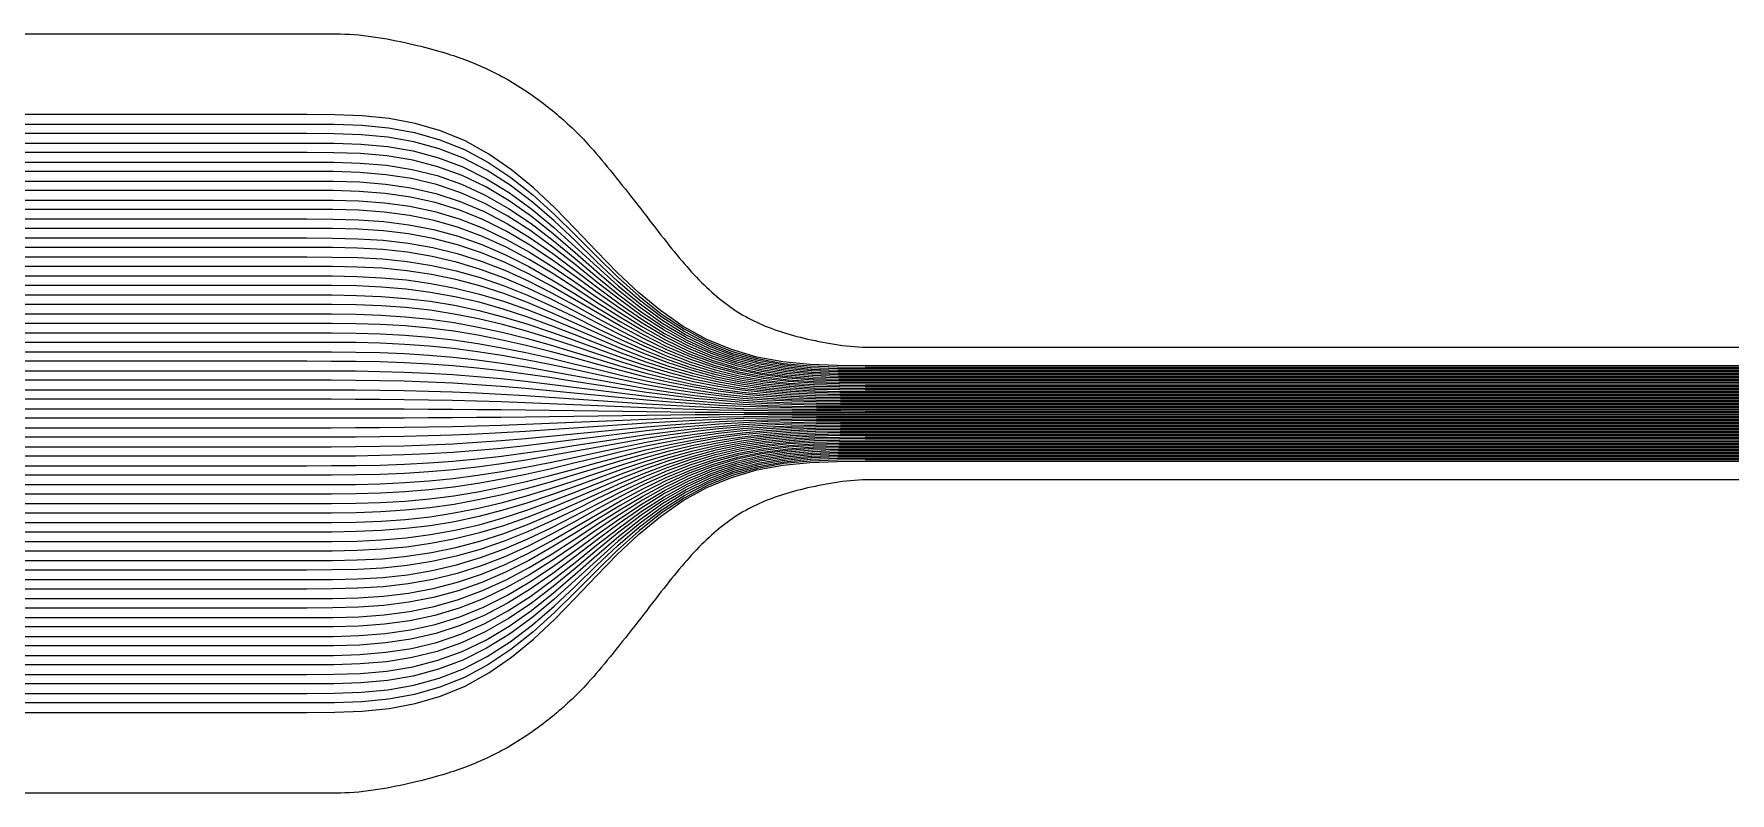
# Model space of a CAD drawing. Header units: millimetres. Extents: x 0 to 17.9, y 0 to 7.6.
# Drawn here: x 8.945 to 13.418, y 2.825 to 4.825 of the extents above; entities that cross this region are included whole.
import ezdxf

# ---------------------------------------------------------------- set-up
doc = ezdxf.new("R2010")
doc.units = ezdxf.units.MM
doc.header["$MEASUREMENT"] = 0
doc.layers.add('Insulation', color=112, linetype='Continuous')
doc.layers.add('Metal', color=52, linetype='Continuous')

msp = doc.modelspace()

# ---------------------------------------------------------------- linework, layer by layer
at = {"layer": 'Insulation'}
for points in [[(8.798, 4.825), (9.7534, 4.825), (9.7652, 4.8248), (9.7772, 4.8243), (9.7895, 4.8235), (9.8019, 4.8224), (9.8143, 4.8211), (9.8268, 4.8195), (9.8393, 4.8178), (9.8517, 4.8159), (9.864, 4.8138), (9.8762, 4.8117), (9.8882, 4.8095), (9.9, 4.8071), (9.9116, 4.8048), (9.9229, 4.8023), (9.9339, 4.7999), (9.9447, 4.7974), (9.9552, 4.7949), (9.9654, 4.7924), (9.9752, 4.7899), (9.9848, 4.7874), (9.994, 4.7849), (10.003, 4.7825), (10.0117, 4.78), (10.02, 4.7776), (10.0282, 4.7752), (10.0361, 4.7727), (10.0438, 4.7703), (10.0513, 4.7679), (10.0586, 4.7654), (10.0658, 4.7629), (10.073, 4.7604), (10.08, 4.7578), (10.087, 4.7551), (10.094, 4.7524), (10.1009, 4.7496), (10.1079, 4.7468), (10.1148, 4.7438), (10.1218, 4.7408), (10.1288, 4.7377), (10.1358, 4.7345), (10.1429, 4.7312), (10.15, 4.7278), (10.1571, 4.7244), (10.1642, 4.7208), (10.1714, 4.7171), (10.1785, 4.7133), (10.1857, 4.7094), (10.1928, 4.7055), (10.1999, 4.7014), (10.207, 4.6973), (10.214, 4.693), (10.221, 4.6887), (10.228, 4.6843), (10.2349, 4.6799), (10.2417, 4.6753), (10.2485, 4.6708), (10.2552, 4.6661), (10.2619, 4.6614), (10.2684, 4.6567), (10.2749, 4.652), (10.2813, 4.6472), (10.2876, 4.6425), (10.2938, 4.6377), (10.3, 4.6329), (10.306, 4.6281), (10.312, 4.6233), (10.3179, 4.6185), (10.3237, 4.6136), (10.3295, 4.6088), (10.3353, 4.6038), (10.341, 4.5988), (10.3467, 4.5937), (10.3524, 4.5886), (10.3581, 4.5833), (10.3639, 4.5778), (10.3697, 4.5722), (10.3756, 4.5664), (10.3816, 4.5604), (10.3877, 4.5541), (10.3939, 4.5475), (10.4002, 4.5407), (10.4067, 4.5336), (10.4134, 4.5262), (10.4202, 4.5184), (10.4272, 4.5104), (10.4344, 4.5021), (10.4417, 4.4934), (10.4492, 4.4845), (10.4568, 4.4753), (10.4645, 4.4659), (10.4724, 4.4562), (10.4803, 4.4463), (10.4884, 4.4363), (10.4965, 4.4261), (10.5046, 4.4158), (10.5128, 4.4054), (10.5209, 4.395), (10.5291, 4.3846), (10.5371, 4.3742), (10.5451, 4.3639), (10.5531, 4.3537), (10.5609, 4.3436), (10.5686, 4.3336), (10.5763, 4.3238), (10.5838, 4.3141), (10.5912, 4.3046), (10.5985, 4.2952), (10.6056, 4.2861), (10.6127, 4.2771), (10.6196, 4.2684), (10.6265, 4.2598), (10.6333, 4.2514), (10.64, 4.2432), (10.6466, 4.2352), (10.6532, 4.2274), (10.6597, 4.2198), (10.6662, 4.2123), (10.6727, 4.2049), (10.6792, 4.1978), (10.6857, 4.1907), (10.6922, 4.1838), (10.6987, 4.1771), (10.7053, 4.1705), (10.7119, 4.164), (10.7185, 4.1577), (10.7251, 4.1515), (10.7318, 4.1455), (10.7385, 4.1396), (10.7452, 4.1338), (10.752, 4.1282), (10.7589, 4.1227), (10.7657, 4.1174), (10.7726, 4.1122), (10.7796, 4.1072), (10.7865, 4.1023), (10.7935, 4.0976), (10.8006, 4.093), (10.8076, 4.0886), (10.8147, 4.0844), (10.8219, 4.0803), (10.8291, 4.0763), (10.8363, 4.0725), (10.8436, 4.0689), (10.851, 4.0653), (10.8584, 4.0619), (10.8659, 4.0587), (10.8735, 4.0555), (10.8813, 4.0524), (10.8891, 4.0495), (10.8971, 4.0466), (10.9051, 4.0438), (10.9134, 4.0411), (10.9218, 4.0384), (10.9303, 4.0358), (10.9391, 4.0332), (10.948, 4.0307), (10.957, 4.0283), (10.9662, 4.0259), (10.9756, 4.0235), (10.9852, 4.0212), (10.9949, 4.019), (11.0047, 4.0169), (11.0147, 4.0148), (11.0249, 4.0128), (11.0351, 4.0109), (11.0455, 4.009), (11.0559, 4.0074), (11.0664, 4.0058), (11.0769, 4.0044), (11.0875, 4.0031), (11.0981, 4.0021), (11.1087, 4.0012), (11.1192, 4.0005), (11.1296, 4.0001), (11.14, 4), (16.6523, 4)], [(16.6523, 3.65), (11.14, 3.65), (11.1296, 3.6499), (11.1192, 3.6495), (11.1087, 3.6488), (11.0981, 3.6479), (11.0875, 3.6469), (11.0769, 3.6456), (11.0664, 3.6442), (11.0559, 3.6426), (11.0455, 3.641), (11.0351, 3.6391), (11.0249, 3.6372), (11.0147, 3.6352), (11.0047, 3.6331), (10.9949, 3.631), (10.9852, 3.6288), (10.9756, 3.6265), (10.9662, 3.6241), (10.957, 3.6217), (10.948, 3.6193), (10.9391, 3.6168), (10.9303, 3.6142), (10.9218, 3.6116), (10.9134, 3.6089), (10.9051, 3.6062), (10.8971, 3.6034), (10.8891, 3.6005), (10.8813, 3.5976), (10.8735, 3.5945), (10.8659, 3.5913), (10.8584, 3.5881), (10.851, 3.5847), (10.8436, 3.5811), (10.8363, 3.5775), (10.8291, 3.5737), (10.8219, 3.5697), (10.8147, 3.5656), (10.8076, 3.5614), (10.8006, 3.557), (10.7935, 3.5524), (10.7865, 3.5477), (10.7796, 3.5428), (10.7726, 3.5378), (10.7657, 3.5326), (10.7589, 3.5273), (10.752, 3.5218), (10.7452, 3.5162), (10.7385, 3.5104), (10.7318, 3.5045), (10.7251, 3.4985), (10.7185, 3.4923), (10.7119, 3.486), (10.7053, 3.4795), (10.6987, 3.4729), (10.6922, 3.4662), (10.6857, 3.4593), (10.6792, 3.4522), (10.6727, 3.4451), (10.6662, 3.4377), (10.6597, 3.4302), (10.6532, 3.4226), (10.6466, 3.4148), (10.64, 3.4068), (10.6333, 3.3986), (10.6265, 3.3902), (10.6196, 3.3816), (10.6127, 3.3729), (10.6056, 3.3639), (10.5985, 3.3548), (10.5912, 3.3454), (10.5838, 3.3359), (10.5763, 3.3262), (10.5686, 3.3164), (10.5609, 3.3064), (10.5531, 3.2963), (10.5451, 3.2861), (10.5371, 3.2758), (10.5291, 3.2654), (10.5209, 3.255), (10.5128, 3.2446), (10.5046, 3.2342), (10.4965, 3.2239), (10.4884, 3.2137), (10.4803, 3.2037), (10.4724, 3.1938), (10.4645, 3.1841), (10.4568, 3.1747), (10.4492, 3.1655), (10.4417, 3.1566), (10.4344, 3.1479), (10.4272, 3.1396), (10.4202, 3.1316), (10.4134, 3.1238), (10.4067, 3.1164), (10.4002, 3.1093), (10.3939, 3.1025), (10.3877, 3.0959), (10.3816, 3.0896), (10.3756, 3.0836), (10.3697, 3.0778), (10.3639, 3.0722), (10.3581, 3.0667), (10.3524, 3.0614), (10.3467, 3.0563), (10.341, 3.0512), (10.3353, 3.0462), (10.3295, 3.0412), (10.3237, 3.0364), (10.3179, 3.0315), (10.312, 3.0267), (10.306, 3.0219), (10.3, 3.0171), (10.2938, 3.0123), (10.2876, 3.0075), (10.2813, 3.0028), (10.2749, 2.998), (10.2684, 2.9933), (10.2619, 2.9886), (10.2552, 2.9839), (10.2485, 2.9792), (10.2417, 2.9747), (10.2349, 2.9701), (10.228, 2.9657), (10.221, 2.9613), (10.214, 2.957), (10.207, 2.9527), (10.1999, 2.9486), (10.1928, 2.9445), (10.1857, 2.9406), (10.1785, 2.9367), (10.1714, 2.9329), (10.1642, 2.9292), (10.1571, 2.9256), (10.15, 2.9222), (10.1429, 2.9188), (10.1358, 2.9155), (10.1288, 2.9123), (10.1218, 2.9092), (10.1148, 2.9062), (10.1079, 2.9032), (10.1009, 2.9004), (10.094, 2.8976), (10.087, 2.8949), (10.08, 2.8922), (10.073, 2.8896), (10.0658, 2.8871), (10.0586, 2.8846), (10.0513, 2.8821), (10.0438, 2.8797), (10.0361, 2.8773), (10.0282, 2.8748), (10.02, 2.8724), (10.0117, 2.87), (10.003, 2.8675), (9.994, 2.8651), (9.9848, 2.8626), (9.9752, 2.8601), (9.9654, 2.8576), (9.9552, 2.8551), (9.9447, 2.8526), (9.9339, 2.8501), (9.9229, 2.8477), (9.9116, 2.8452), (9.9, 2.8429), (9.8882, 2.8405), (9.8762, 2.8383), (9.864, 2.8362), (9.8517, 2.8341), (9.8393, 2.8322), (9.8268, 2.8305), (9.8143, 2.8289), (9.8019, 2.8276), (9.7895, 2.8265), (9.7772, 2.8257), (9.7652, 2.8252), (9.7534, 2.825), (8.798, 2.825)]]:
    msp.add_lwpolyline(points, dxfattribs=at)
at = {"layer": 'Metal'}
for points in [[(16.5178, 3.9507), (11.1365, 3.9507), (11.0634, 3.9512), (10.9911, 3.9539), (10.9201, 3.961), (10.851, 3.9738), (10.784, 3.9933), (10.7194, 4.0202), (10.6573, 4.0546), (10.5974, 4.096), (10.5395, 4.1438), (10.4833, 4.1967), (10.4281, 4.2529), (10.3734, 4.3103), (10.3182, 4.3666), (10.262, 4.4194), (10.2041, 4.4672), (10.1442, 4.5087), (10.0821, 4.543), (10.0175, 4.5699), (9.9505, 4.5895), (9.8814, 4.6023), (9.8104, 4.6093), (9.7381, 4.6121), (9.665, 4.6125), (8.14, 4.6125)], [(8.14, 4.5875), (9.665, 4.5875), (9.7375, 4.5871), (9.8094, 4.5844), (9.8799, 4.5776), (9.9487, 4.5652), (10.0155, 4.5463), (10.08, 4.5203), (10.1423, 4.4871), (10.2025, 4.4469), (10.2607, 4.4007), (10.3174, 4.3496), (10.3731, 4.2952), (10.4284, 4.2396), (10.4841, 4.1852), (10.5408, 4.1341), (10.599, 4.0878), (10.6592, 4.0477), (10.7215, 4.0145), (10.786, 3.9884), (10.8528, 3.9695), (10.9216, 3.9571), (10.9921, 3.9503), (11.064, 3.9477), (11.1365, 3.9472), (16.5178, 3.9472)], [(16.5178, 3.9427), (11.1365, 3.9427), (11.0645, 3.9431), (10.9931, 3.9457), (10.923, 3.9523), (10.8545, 3.9643), (10.7879, 3.9826), (10.7234, 4.0078), (10.661, 4.04), (10.6006, 4.0788), (10.542, 4.1236), (10.4849, 4.1731), (10.4287, 4.2257), (10.3728, 4.2795), (10.3166, 4.3322), (10.2595, 4.3817), (10.2009, 4.4264), (10.1405, 4.4653), (10.0781, 4.4974), (10.0136, 4.5226), (9.947, 4.541), (9.8785, 4.5529), (9.8084, 4.5595), (9.737, 4.5621), (9.665, 4.5625), (8.14, 4.5625)], [(8.14, 4.5375), (9.665, 4.5375), (9.7365, 4.5371), (9.8074, 4.5346), (9.8771, 4.5283), (9.9453, 4.5167), (10.0117, 4.499), (10.0762, 4.4747), (10.1387, 4.4436), (10.1993, 4.4062), (10.2583, 4.363), (10.3159, 4.3152), (10.3726, 4.2643), (10.4289, 4.2124), (10.4856, 4.1616), (10.5432, 4.1138), (10.6022, 4.0706), (10.6628, 4.0331), (10.7253, 4.0021), (10.7898, 3.9777), (10.8562, 3.96), (10.9244, 3.9485), (10.9941, 3.9421), (11.065, 3.9396), (11.1365, 3.9392), (16.5178, 3.9392)], [(16.5178, 3.9347), (11.1365, 3.9347), (11.0655, 3.9351), (10.9951, 3.9375), (10.9257, 3.9437), (10.8578, 3.9548), (10.7915, 3.9719), (10.7271, 3.9954), (10.6645, 4.0254), (10.6036, 4.0616), (10.5444, 4.1033), (10.4864, 4.1495), (10.4292, 4.1986), (10.3723, 4.2487), (10.3151, 4.2978), (10.2571, 4.3439), (10.1979, 4.3857), (10.137, 4.4219), (10.0744, 4.4519), (10.01, 4.4753), (9.9437, 4.4924), (9.8758, 4.5036), (9.8064, 4.5097), (9.736, 4.5121), (9.665, 4.5125), (8.14, 4.5125)], [(8.14, 4.4875), (9.665, 4.4875), (9.7355, 4.4872), (9.8055, 4.4848), (9.8745, 4.4789), (9.9421, 4.4682), (10.0082, 4.4517), (10.0726, 4.4291), (10.1353, 4.4002), (10.1964, 4.3654), (10.256, 4.3252), (10.3144, 4.2808), (10.3721, 4.2335), (10.4294, 4.1852), (10.4871, 4.138), (10.5455, 4.0935), (10.6051, 4.0534), (10.6662, 4.0185), (10.7289, 3.9896), (10.7933, 3.967), (10.8594, 3.9506), (10.927, 3.9398), (10.996, 3.9339), (11.066, 3.9316), (11.1365, 3.9312), (16.5178, 3.9312)], [(16.5178, 3.9267), (11.1365, 3.9267), (11.0664, 3.9271), (10.9969, 3.9293), (10.9283, 3.935), (10.8609, 3.9454), (10.7949, 3.9612), (10.7305, 3.983), (10.6678, 4.0108), (10.6065, 4.0444), (10.5466, 4.0831), (10.4878, 4.1259), (10.4297, 4.1714), (10.3718, 4.2179), (10.3137, 4.2634), (10.2549, 4.3062), (10.195, 4.3449), (10.1337, 4.3784), (10.071, 4.4063), (10.0066, 4.428), (9.9406, 4.4439), (9.8732, 4.4542), (9.8046, 4.4599), (9.7351, 4.4622), (9.665, 4.4625), (8.14, 4.4625)], [(8.14, 4.4375), (9.665, 4.4375), (9.7346, 4.4372), (9.8037, 4.435), (9.872, 4.4296), (9.9391, 4.4196), (10.0049, 4.4044), (10.0693, 4.3835), (10.1322, 4.3568), (10.1936, 4.3246), (10.2538, 4.2875), (10.313, 4.2464), (10.3716, 4.2027), (10.4299, 4.1581), (10.4885, 4.1144), (10.5477, 4.0733), (10.6079, 4.0362), (10.6693, 4.0039), (10.7322, 3.9772), (10.7966, 3.9563), (10.8624, 3.9411), (10.9295, 3.9312), (10.9978, 3.9257), (11.0669, 3.9236), (11.1365, 3.9232), (16.5178, 3.9232)], [(16.5178, 3.9187), (11.1365, 3.9187), (11.0673, 3.9191), (10.9986, 3.9211), (10.9307, 3.9264), (10.8638, 3.9359), (10.7981, 3.9505), (10.7338, 3.9706), (10.6708, 3.9962), (10.6092, 4.0272), (10.5487, 4.0628), (10.4891, 4.1022), (10.4301, 4.1442), (10.3714, 4.1871), (10.3124, 4.229), (10.2528, 4.2684), (10.1923, 4.3041), (10.1307, 4.335), (10.0677, 4.3607), (10.0034, 4.3807), (9.9377, 4.3953), (9.8708, 4.4049), (9.8029, 4.4101), (9.7342, 4.4122), (9.665, 4.4125), (8.14, 4.4125)], [(8.14, 4.3875), (9.665, 4.3875), (9.7337, 4.3872), (9.8021, 4.3852), (9.8697, 4.3802), (9.9363, 4.3711), (10.0019, 4.3571), (10.0662, 4.3379), (10.1292, 4.3134), (10.191, 4.2838), (10.2518, 4.2497), (10.3118, 4.212), (10.3712, 4.1719), (10.4303, 4.1309), (10.4897, 4.0908), (10.5497, 4.053), (10.6105, 4.0189), (10.6723, 3.9893), (10.7353, 3.9648), (10.7996, 3.9456), (10.8652, 3.9317), (10.9318, 3.9225), (10.9994, 3.9175), (11.0678, 3.9155), (11.1365, 3.9152), (16.5178, 3.9152)], [(16.5178, 3.9107), (11.1365, 3.9107), (11.0682, 3.911), (11.0002, 3.9129), (10.9329, 3.9177), (10.8664, 3.9265), (10.801, 3.9398), (10.7368, 3.9582), (10.6737, 3.9816), (10.6116, 4.0099), (10.5506, 4.0426), (10.4903, 4.0786), (10.4305, 4.117), (10.371, 4.1562), (10.3112, 4.1946), (10.2509, 4.2307), (10.1899, 4.2633), (10.1278, 4.2916), (10.0647, 4.3151), (10.0005, 4.3334), (9.9351, 4.3468), (9.8686, 4.3555), (9.8013, 4.3603), (9.7333, 4.3622), (9.665, 4.3625), (8.14, 4.3625)], [(8.14, 4.3375), (9.665, 4.3375), (9.7329, 4.3372), (9.8005, 4.3354), (9.8676, 4.3309), (9.9338, 4.3225), (9.999, 4.3098), (10.0633, 4.2923), (10.1265, 4.27), (10.1887, 4.243), (10.25, 4.212), (10.3106, 4.1776), (10.3708, 4.141), (10.4307, 4.1037), (10.4909, 4.0671), (10.5515, 4.0328), (10.6128, 4.0017), (10.675, 3.9748), (10.7382, 3.9524), (10.8025, 3.9349), (10.8677, 3.9222), (10.9339, 3.9139), (11.001, 3.9093), (11.0686, 3.9075), (11.1365, 3.9072), (16.5178, 3.9072)], [(16.5178, 3.9027), (11.1365, 3.9027), (11.0689, 3.903), (11.0016, 3.9047), (10.9349, 3.9091), (10.8689, 3.917), (10.8038, 3.9291), (10.7395, 3.9458), (10.6763, 3.967), (10.6139, 3.9927), (10.5523, 4.0223), (10.4914, 4.055), (10.4309, 4.0898), (10.3706, 4.1254), (10.3101, 4.1602), (10.2492, 4.1929), (10.1876, 4.2225), (10.1252, 4.2482), (10.062, 4.2695), (9.9977, 4.2861), (9.9326, 4.2983), (9.8666, 4.3062), (9.7999, 4.3105), (9.7326, 4.3122), (9.665, 4.3125), (8.14, 4.3125)], [(8.14, 4.2875), (9.665, 4.2875), (9.7322, 4.2873), (9.7992, 4.2856), (9.8656, 4.2815), (9.9314, 4.274), (9.9965, 4.2625), (10.0606, 4.2467), (10.124, 4.2266), (10.1865, 4.2023), (10.2483, 4.1742), (10.3096, 4.1432), (10.3704, 4.1102), (10.4311, 4.0765), (10.4919, 4.0435), (10.5532, 4.0125), (10.615, 3.9845), (10.6775, 3.9602), (10.7409, 3.94), (10.805, 3.9242), (10.8701, 3.9127), (10.9359, 3.9052), (11.0023, 3.9011), (11.0693, 3.8995), (11.1365, 3.8992), (16.5178, 3.8992)], [(16.5178, 3.8947), (11.1365, 3.8947), (11.0696, 3.895), (11.003, 3.8965), (10.9368, 3.9004), (10.8711, 3.9075), (10.8062, 3.9184), (10.742, 3.9334), (10.6786, 3.9524), (10.616, 3.9755), (10.5539, 4.002), (10.4924, 4.0314), (10.4313, 4.0627), (10.3702, 4.0946), (10.3091, 4.1258), (10.2476, 4.1552), (10.1855, 4.1818), (10.1229, 4.2048), (10.0595, 4.2239), (9.9953, 4.2388), (9.9304, 4.2497), (9.8647, 4.2568), (9.7985, 4.2607), (9.7319, 4.2623), (9.665, 4.2625), (8.14, 4.2625)], [(8.14, 4.2375), (9.665, 4.2375), (9.7316, 4.2373), (9.7979, 4.2358), (9.8639, 4.2322), (9.9293, 4.2255), (9.9941, 4.2152), (10.0583, 4.2012), (10.1217, 4.1832), (10.1846, 4.1615), (10.2468, 4.1365), (10.3086, 4.1088), (10.3701, 4.0794), (10.4314, 4.0493), (10.4929, 4.0199), (10.5547, 3.9923), (10.6169, 3.9673), (10.6798, 3.9456), (10.7432, 3.9276), (10.8074, 3.9135), (10.8722, 3.9033), (10.9376, 3.8966), (11.0036, 3.8929), (11.0699, 3.8915), (11.1365, 3.8912), (16.5178, 3.8912)], [(16.5178, 3.8867), (11.1365, 3.8867), (11.0702, 3.887), (11.0042, 3.8883), (10.9384, 3.8918), (10.8732, 3.8981), (10.8084, 3.9077), (10.7443, 3.9209), (10.6808, 3.9379), (10.6178, 3.9583), (10.5554, 3.9818), (10.4933, 4.0078), (10.4316, 4.0355), (10.3699, 4.0638), (10.3082, 4.0914), (10.2461, 4.1175), (10.1837, 4.141), (10.1207, 4.1614), (10.0572, 4.1783), (9.9931, 4.1915), (9.9283, 4.2012), (9.8631, 4.2075), (9.7973, 4.2109), (9.7313, 4.2123), (9.665, 4.2125), (8.14, 4.2125)], [(8.14, 4.1875), (9.665, 4.1875), (9.731, 4.1873), (9.7968, 4.186), (9.8623, 4.1828), (9.9274, 4.1769), (9.992, 4.1679), (10.0561, 4.1556), (10.1197, 4.1398), (10.1828, 4.1207), (10.2455, 4.0987), (10.3077, 4.0744), (10.3698, 4.0486), (10.4317, 4.0222), (10.4938, 3.9963), (10.556, 3.972), (10.6187, 3.95), (10.6818, 3.931), (10.7454, 3.9152), (10.8095, 3.9028), (10.8741, 3.8938), (10.9392, 3.8879), (11.0047, 3.8847), (11.0705, 3.8834), (11.1365, 3.8832), (16.5178, 3.8832)], [(16.5178, 3.8787), (11.1365, 3.8787), (11.0708, 3.8789), (11.0052, 3.8801), (10.9399, 3.8831), (10.8749, 3.8886), (10.8104, 3.897), (10.7463, 3.9085), (10.6827, 3.9233), (10.6195, 3.941), (10.5566, 3.9615), (10.4941, 3.9842), (10.4319, 4.0083), (10.3696, 4.0329), (10.3074, 4.057), (10.2449, 4.0797), (10.182, 4.1002), (10.1188, 4.118), (10.0552, 4.1327), (9.9911, 4.1442), (9.9266, 4.1526), (9.8616, 4.1581), (9.7963, 4.1611), (9.7307, 4.1623), (9.665, 4.1625), (8.14, 4.1625)], [(8.14, 4.1375), (9.665, 4.1375), (9.7305, 4.1373), (9.7958, 4.1362), (9.8609, 4.1335), (9.9258, 4.1284), (9.9902, 4.1206), (10.0543, 4.11), (10.118, 4.0964), (10.1813, 4.0799), (10.2443, 4.061), (10.307, 4.04), (10.3695, 4.0178), (10.432, 3.995), (10.4945, 3.9727), (10.5572, 3.9518), (10.6202, 3.9328), (10.6835, 3.9164), (10.7472, 3.9028), (10.8113, 3.8921), (10.8757, 3.8844), (10.9406, 3.8793), (11.0057, 3.8765), (11.071, 3.8754), (11.1365, 3.8752), (16.5178, 3.8752)], [(16.5178, 3.8707), (11.1365, 3.8707), (11.0713, 3.8709), (11.0061, 3.8719), (10.9412, 3.8745), (10.8765, 3.8792), (10.8121, 3.8863), (10.748, 3.8961), (10.6843, 3.9087), (10.6209, 3.9238), (10.5578, 3.9413), (10.4948, 3.9606), (10.4321, 3.9811), (10.3694, 4.0021), (10.3067, 4.0227), (10.2437, 4.042), (10.1806, 4.0594), (10.1172, 4.0746), (10.0535, 4.0871), (9.9894, 4.097), (9.925, 4.1041), (9.8603, 4.1088), (9.7954, 4.1113), (9.7302, 4.1123), (9.665, 4.1125), (8.14, 4.1125)], [(8.14, 4.0875), (9.665, 4.0875), (9.73, 4.0874), (9.795, 4.0864), (9.8598, 4.0841), (9.9243, 4.0798), (9.9887, 4.0733), (10.0527, 4.0644), (10.1165, 4.0529), (10.18, 4.0391), (10.2433, 4.0232), (10.3063, 4.0056), (10.3693, 3.9869), (10.4322, 3.9678), (10.4952, 3.9491), (10.5582, 3.9315), (10.6215, 3.9156), (10.685, 3.9018), (10.7488, 3.8904), (10.8128, 3.8814), (10.8772, 3.8749), (10.9417, 3.8707), (11.0065, 3.8683), (11.0715, 3.8674), (11.1365, 3.8672), (16.5178, 3.8672)], [(16.5178, 3.8627), (11.1365, 3.8627), (11.0717, 3.8629), (11.0069, 3.8637), (10.9422, 3.8658), (10.8778, 3.8697), (10.8135, 3.8756), (10.7495, 3.8837), (10.6857, 3.8941), (10.6221, 3.9066), (10.5587, 3.921), (10.4954, 3.937), (10.4323, 3.954), (10.3692, 3.9713), (10.3061, 3.9883), (10.2428, 4.0042), (10.1794, 4.0186), (10.1158, 4.0312), (10.052, 4.0415), (9.988, 4.0497), (9.9237, 4.0556), (9.8593, 4.0594), (9.7946, 4.0615), (9.7298, 4.0624), (9.665, 4.0625), (8.14, 4.0625)], [(8.14, 4.0375), (9.665, 4.0375), (9.7297, 4.0374), (9.7943, 4.0366), (9.8588, 4.0347), (9.9232, 4.0313), (9.9874, 4.026), (10.0514, 4.0188), (10.1152, 4.0095), (10.1789, 3.9984), (10.2424, 3.9855), (10.3058, 3.9713), (10.3691, 3.9561), (10.4324, 3.9406), (10.4957, 3.9255), (10.5591, 3.9113), (10.6226, 3.8984), (10.6863, 3.8872), (10.7501, 3.878), (10.8141, 3.8707), (10.8783, 3.8654), (10.9427, 3.862), (11.0072, 3.8601), (11.0718, 3.8594), (11.1365, 3.8592), (16.5178, 3.8592)], [(16.5178, 3.8547), (11.1365, 3.8547), (11.072, 3.8548), (11.0075, 3.8555), (10.9431, 3.8572), (10.8788, 3.8602), (10.8147, 3.8649), (10.7507, 3.8713), (10.6868, 3.8795), (10.6231, 3.8894), (10.5594, 3.9008), (10.4959, 3.9134), (10.4325, 3.9268), (10.369, 3.9405), (10.3056, 3.9539), (10.2421, 3.9665), (10.1784, 3.9779), (10.1147, 3.9878), (10.0508, 3.9959), (9.9868, 4.0024), (9.9227, 4.007), (9.8584, 4.0101), (9.794, 4.0117), (9.7295, 4.0124), (9.665, 4.0125), (8.14, 4.0125)], [(8.14, 3.9875), (9.665, 3.9875), (9.7294, 3.9874), (9.7937, 3.9868), (9.858, 3.9854), (9.9222, 3.9828), (9.9863, 3.9787), (10.0503, 3.9732), (10.1142, 3.9661), (10.178, 3.9576), (10.2417, 3.9477), (10.3054, 3.9369), (10.369, 3.9253), (10.4325, 3.9135), (10.4961, 3.9019), (10.5598, 3.891), (10.6235, 3.8812), (10.6873, 3.8726), (10.7512, 3.8656), (10.8152, 3.86), (10.8793, 3.856), (10.9435, 3.8534), (11.0078, 3.8519), (11.0721, 3.8513), (11.1365, 3.8512), (16.5178, 3.8512)], [(16.5178, 3.8467), (11.1365, 3.8467), (11.0722, 3.8468), (11.008, 3.8473), (10.9438, 3.8485), (10.8796, 3.8508), (10.8156, 3.8542), (10.7516, 3.8589), (10.6876, 3.8649), (10.6238, 3.8722), (10.56, 3.8805), (10.4963, 3.8898), (10.4326, 3.8996), (10.3689, 3.9096), (10.3052, 3.9195), (10.2415, 3.9287), (10.1777, 3.9371), (10.1139, 3.9443), (10.0499, 3.9503), (9.9859, 3.9551), (9.9219, 3.9585), (9.8577, 3.9607), (9.7935, 3.9619), (9.7293, 3.9624), (9.665, 3.9625), (8.14, 3.9625)], [(8.14, 3.9375), (9.665, 3.9375), (9.7292, 3.9374), (9.7933, 3.937), (9.8575, 3.936), (9.9215, 3.9342), (9.9856, 3.9314), (10.0496, 3.9276), (10.1135, 3.9227), (10.1774, 3.9168), (10.2413, 3.91), (10.3051, 3.9025), (10.3689, 3.8945), (10.4326, 3.8863), (10.4964, 3.8783), (10.5602, 3.8707), (10.6241, 3.8639), (10.688, 3.858), (10.7519, 3.8531), (10.8159, 3.8493), (10.88, 3.8465), (10.944, 3.8447), (11.0082, 3.8437), (11.0723, 3.8433), (11.1365, 3.8432), (16.5178, 3.8432)], [(16.5178, 3.8387), (11.1365, 3.8387), (11.0724, 3.8388), (11.0083, 3.8391), (10.9442, 3.8399), (10.8802, 3.8413), (10.8162, 3.8435), (10.7522, 3.8465), (10.6882, 3.8503), (10.6243, 3.8549), (10.5604, 3.8603), (10.4965, 3.8662), (10.4327, 3.8724), (10.3688, 3.8788), (10.305, 3.8851), (10.2411, 3.891), (10.1772, 3.8963), (10.1133, 3.9009), (10.0493, 3.9048), (9.9853, 3.9078), (9.9213, 3.9099), (9.8573, 3.9114), (9.7932, 3.9121), (9.7291, 3.9125), (9.665, 3.9125), (8.14, 3.9125)], [(8.14, 3.8875), (9.665, 3.8875), (9.729, 3.8875), (9.7931, 3.8872), (9.8571, 3.8867), (9.9211, 3.8857), (9.9851, 3.8841), (10.0491, 3.882), (10.1131, 3.8793), (10.177, 3.876), (10.2409, 3.8723), (10.3049, 3.8681), (10.3688, 3.8636), (10.4327, 3.8591), (10.4966, 3.8547), (10.5606, 3.8505), (10.6245, 3.8467), (10.6884, 3.8434), (10.7524, 3.8407), (10.8164, 3.8386), (10.8804, 3.8371), (10.9444, 3.8361), (11.0084, 3.8355), (11.0725, 3.8353), (11.1365, 3.8352), (16.5178, 3.8352)], [(16.5178, 3.8307), (11.1365, 3.8307), (11.0725, 3.8308), (11.0085, 3.8309), (10.9445, 3.8312), (10.8805, 3.8319), (10.8165, 3.8328), (10.7526, 3.8341), (10.6886, 3.8357), (10.6246, 3.8377), (10.5606, 3.84), (10.4967, 3.8425), (10.4327, 3.8452), (10.3688, 3.848), (10.3048, 3.8507), (10.2409, 3.8532), (10.1769, 3.8555), (10.1129, 3.8575), (10.0489, 3.8592), (9.985, 3.8605), (9.921, 3.8614), (9.857, 3.862), (9.793, 3.8623), (9.729, 3.8625), (9.665, 3.8625), (8.14, 3.8625)], [(8.14, 3.8375), (9.665, 3.8375), (9.729, 3.8375), (9.793, 3.8375), (9.8569, 3.8373), (9.9209, 3.8371), (9.9849, 3.8368), (10.0489, 3.8364), (10.1129, 3.8359), (10.1768, 3.8352), (10.2408, 3.8345), (10.3048, 3.8337), (10.3688, 3.8328), (10.4327, 3.8319), (10.4967, 3.8311), (10.5607, 3.8302), (10.6247, 3.8295), (10.6886, 3.8289), (10.7526, 3.8283), (10.8166, 3.8279), (10.8806, 3.8276), (10.9446, 3.8274), (11.0085, 3.8273), (11.0725, 3.8273), (11.1365, 3.8272), (16.5178, 3.8272)], [(16.5478, 3.8227), (11.1365, 3.8227), (11.0725, 3.8227), (11.0085, 3.8227), (10.9446, 3.8226), (10.8806, 3.8224), (10.8166, 3.8221), (10.7526, 3.8217), (10.6886, 3.8211), (10.6247, 3.8205), (10.5607, 3.8198), (10.4967, 3.8189), (10.4327, 3.8181), (10.3688, 3.8172), (10.3048, 3.8163), (10.2408, 3.8155), (10.1768, 3.8147), (10.1129, 3.8141), (10.0489, 3.8136), (9.9849, 3.8132), (9.9209, 3.8129), (9.8569, 3.8127), (9.793, 3.8125), (9.729, 3.8125), (9.665, 3.8125), (8.14, 3.8125)], [(8.14, 3.7875), (9.665, 3.7875), (9.729, 3.7875), (9.793, 3.7877), (9.857, 3.788), (9.921, 3.7886), (9.985, 3.7895), (10.0489, 3.7908), (10.1129, 3.7925), (10.1769, 3.7945), (10.2409, 3.7968), (10.3048, 3.7993), (10.3688, 3.802), (10.4327, 3.8048), (10.4967, 3.8075), (10.5606, 3.81), (10.6246, 3.8123), (10.6886, 3.8143), (10.7526, 3.8159), (10.8165, 3.8172), (10.8805, 3.8181), (10.9445, 3.8188), (11.0085, 3.8191), (11.0725, 3.8192), (11.1365, 3.8192), (16.5428, 3.8192)], [(16.5178, 3.8147), (11.1365, 3.8147), (11.0725, 3.8147), (11.0084, 3.8145), (10.9444, 3.8139), (10.8804, 3.8129), (10.8164, 3.8114), (10.7524, 3.8093), (10.6884, 3.8066), (10.6245, 3.8033), (10.5606, 3.7995), (10.4966, 3.7953), (10.4327, 3.7909), (10.3688, 3.7864), (10.3049, 3.7819), (10.2409, 3.7777), (10.177, 3.774), (10.1131, 3.7707), (10.0491, 3.768), (9.9851, 3.7659), (9.9211, 3.7643), (9.8571, 3.7633), (9.7931, 3.7628), (9.729, 3.7625), (9.665, 3.7625), (8.14, 3.7625)], [(8.14, 3.7375), (9.665, 3.7375), (9.7291, 3.7375), (9.7932, 3.7379), (9.8573, 3.7386), (9.9213, 3.7401), (9.9853, 3.7422), (10.0493, 3.7452), (10.1133, 3.7491), (10.1772, 3.7537), (10.2411, 3.759), (10.305, 3.7649), (10.3688, 3.7712), (10.4327, 3.7776), (10.4965, 3.7838), (10.5604, 3.7897), (10.6243, 3.7951), (10.6882, 3.7997), (10.7522, 3.8035), (10.8162, 3.8065), (10.8802, 3.8087), (10.9442, 3.8101), (11.0083, 3.8109), (11.0724, 3.8112), (11.1365, 3.8112), (16.5178, 3.8112)], [(16.5178, 3.8067), (11.1365, 3.8067), (11.0723, 3.8067), (11.0082, 3.8063), (10.944, 3.8053), (10.88, 3.8035), (10.8159, 3.8007), (10.7519, 3.7969), (10.688, 3.792), (10.6241, 3.7861), (10.5602, 3.7793), (10.4964, 3.7717), (10.4326, 3.7637), (10.3689, 3.7555), (10.3051, 3.7475), (10.2413, 3.74), (10.1774, 3.7332), (10.1135, 3.7273), (10.0496, 3.7224), (9.9856, 3.7186), (9.9215, 3.7158), (9.8575, 3.714), (9.7933, 3.713), (9.7292, 3.7126), (9.665, 3.7125), (8.14, 3.7125)], [(8.14, 3.6875), (9.665, 3.6875), (9.7293, 3.6876), (9.7935, 3.6881), (9.8577, 3.6893), (9.9219, 3.6915), (9.9859, 3.6949), (10.0499, 3.6997), (10.1139, 3.7057), (10.1777, 3.7129), (10.2415, 3.7213), (10.3052, 3.7305), (10.3689, 3.7404), (10.4326, 3.7504), (10.4963, 3.7602), (10.56, 3.7695), (10.6238, 3.7778), (10.6876, 3.7851), (10.7516, 3.7911), (10.8156, 3.7958), (10.8796, 3.7992), (10.9438, 3.8015), (11.008, 3.8027), (11.0722, 3.8032), (11.1365, 3.8032), (16.5178, 3.8032)], [(16.5178, 3.7987), (11.1365, 3.7987), (11.0721, 3.7987), (11.0078, 3.7981), (10.9435, 3.7966), (10.8793, 3.794), (10.8152, 3.79), (10.7512, 3.7844), (10.6873, 3.7774), (10.6235, 3.7688), (10.5598, 3.759), (10.4961, 3.7481), (10.4325, 3.7365), (10.369, 3.7247), (10.3054, 3.7131), (10.2417, 3.7023), (10.178, 3.6924), (10.1142, 3.6839), (10.0503, 3.6768), (9.9863, 3.6713), (9.9222, 3.6672), (9.858, 3.6646), (9.7937, 3.6632), (9.7294, 3.6626), (9.665, 3.6625), (8.14, 3.6625)], [(8.14, 3.6375), (9.665, 3.6375), (9.7295, 3.6376), (9.794, 3.6383), (9.8584, 3.6399), (9.9227, 3.643), (9.9868, 3.6476), (10.0508, 3.6541), (10.1147, 3.6622), (10.1784, 3.6721), (10.2421, 3.6835), (10.3056, 3.6961), (10.369, 3.7095), (10.4325, 3.7232), (10.4959, 3.7366), (10.5594, 3.7492), (10.6231, 3.7606), (10.6868, 3.7705), (10.7507, 3.7787), (10.8147, 3.7851), (10.8788, 3.7898), (10.9431, 3.7928), (11.0075, 3.7945), (11.072, 3.7952), (11.1365, 3.7952), (16.5178, 3.7952)], [(16.5178, 3.7907), (11.1365, 3.7907), (11.0718, 3.7906), (11.0072, 3.7899), (10.9427, 3.788), (10.8783, 3.7846), (10.8141, 3.7793), (10.7501, 3.772), (10.6863, 3.7628), (10.6226, 3.7516), (10.5591, 3.7387), (10.4957, 3.7245), (10.4324, 3.7094), (10.3691, 3.6939), (10.3058, 3.6787), (10.2424, 3.6645), (10.1789, 3.6516), (10.1152, 3.6405), (10.0514, 3.6312), (9.9874, 3.624), (9.9232, 3.6187), (9.8588, 3.6153), (9.7943, 3.6134), (9.7297, 3.6126), (9.665, 3.6125), (8.14, 3.6125)], [(8.14, 3.5875), (9.665, 3.5875), (9.7298, 3.5876), (9.7946, 3.5885), (9.8593, 3.5906), (9.9237, 3.5944), (9.988, 3.6003), (10.052, 3.6085), (10.1158, 3.6188), (10.1794, 3.6314), (10.2428, 3.6458), (10.3061, 3.6617), (10.3692, 3.6787), (10.4323, 3.696), (10.4954, 3.713), (10.5587, 3.729), (10.6221, 3.7434), (10.6857, 3.7559), (10.7495, 3.7663), (10.8135, 3.7744), (10.8778, 3.7803), (10.9422, 3.7842), (11.0069, 3.7863), (11.0717, 3.7871), (11.1365, 3.7872), (16.5178, 3.7872)], [(16.5178, 3.7827), (11.1365, 3.7827), (11.0715, 3.7826), (11.0065, 3.7817), (10.9417, 3.7793), (10.8772, 3.7751), (10.8128, 3.7686), (10.7488, 3.7596), (10.685, 3.7482), (10.6215, 3.7344), (10.5582, 3.7185), (10.4952, 3.7009), (10.4322, 3.6822), (10.3693, 3.6631), (10.3063, 3.6444), (10.2433, 3.6268), (10.18, 3.6109), (10.1165, 3.5971), (10.0527, 3.5856), (9.9887, 3.5767), (9.9243, 3.5702), (9.8598, 3.5659), (9.795, 3.5636), (9.73, 3.5626), (9.665, 3.5625), (8.14, 3.5625)], [(8.14, 3.5375), (9.665, 3.5375), (9.7302, 3.5377), (9.7954, 3.5387), (9.8603, 3.5412), (9.925, 3.5459), (9.9894, 3.553), (10.0535, 3.5629), (10.1172, 3.5754), (10.1806, 3.5906), (10.2437, 3.608), (10.3067, 3.6273), (10.3694, 3.6479), (10.4321, 3.6689), (10.4948, 3.6894), (10.5578, 3.7087), (10.6209, 3.7262), (10.6843, 3.7413), (10.748, 3.7539), (10.8121, 3.7637), (10.8765, 3.7708), (10.9412, 3.7755), (11.0061, 3.7781), (11.0713, 3.7791), (11.1365, 3.7792), (16.5178, 3.7792)], [(16.5178, 3.7747), (11.1365, 3.7747), (11.071, 3.7746), (11.0057, 3.7735), (10.9406, 3.7707), (10.8757, 3.7656), (10.8113, 3.7579), (10.7472, 3.7472), (10.6835, 3.7336), (10.6202, 3.7172), (10.5572, 3.6982), (10.4945, 3.6773), (10.432, 3.655), (10.3695, 3.6322), (10.307, 3.61), (10.2443, 3.589), (10.1813, 3.5701), (10.118, 3.5536), (10.0543, 3.54), (9.9902, 3.5294), (9.9258, 3.5216), (9.8609, 3.5165), (9.7958, 3.5138), (9.7305, 3.5127), (9.665, 3.5125), (8.14, 3.5125)], [(8.14, 3.4875), (9.665, 3.4875), (9.7307, 3.4877), (9.7963, 3.4889), (9.8616, 3.4919), (9.9266, 3.4974), (9.9911, 3.5058), (10.0552, 3.5173), (10.1188, 3.532), (10.182, 3.5498), (10.2449, 3.5703), (10.3074, 3.593), (10.3696, 3.6171), (10.4319, 3.6417), (10.4941, 3.6658), (10.5566, 3.6885), (10.6195, 3.709), (10.6827, 3.7267), (10.7463, 3.7415), (10.8104, 3.753), (10.8749, 3.7614), (10.9399, 3.7669), (11.0052, 3.7699), (11.0708, 3.7711), (11.1365, 3.7712), (16.5178, 3.7712)], [(16.5178, 3.7667), (11.1365, 3.7667), (11.0705, 3.7666), (11.0047, 3.7653), (10.9392, 3.7621), (10.8741, 3.7562), (10.8095, 3.7472), (10.7454, 3.7348), (10.6818, 3.719), (10.6187, 3.7), (10.556, 3.678), (10.4938, 3.6537), (10.4317, 3.6278), (10.3698, 3.6014), (10.3077, 3.5756), (10.2455, 3.5513), (10.1828, 3.5293), (10.1197, 3.5102), (10.0561, 3.4944), (9.992, 3.4821), (9.9274, 3.4731), (9.8623, 3.4672), (9.7968, 3.464), (9.731, 3.4627), (9.665, 3.4625), (8.14, 3.4625)], [(8.14, 3.4375), (9.665, 3.4375), (9.7313, 3.4377), (9.7973, 3.4391), (9.8631, 3.4425), (9.9283, 3.4488), (9.9931, 3.4585), (10.0572, 3.4717), (10.1207, 3.4886), (10.1837, 3.509), (10.2461, 3.5325), (10.3082, 3.5586), (10.3699, 3.5862), (10.4316, 3.6145), (10.4933, 3.6422), (10.5554, 3.6682), (10.6178, 3.6917), (10.6808, 3.7121), (10.7443, 3.7291), (10.8084, 3.7423), (10.8732, 3.7519), (10.9384, 3.7582), (11.0042, 3.7617), (11.0702, 3.763), (11.1365, 3.7632), (16.5178, 3.7632)], [(16.5178, 3.7587), (11.1365, 3.7587), (11.0699, 3.7585), (11.0036, 3.7571), (10.9376, 3.7534), (10.8722, 3.7467), (10.8074, 3.7365), (10.7432, 3.7224), (10.6798, 3.7044), (10.6169, 3.6827), (10.5547, 3.6577), (10.4929, 3.6301), (10.4314, 3.6007), (10.3701, 3.5706), (10.3086, 3.5412), (10.2468, 3.5135), (10.1846, 3.4885), (10.1217, 3.4668), (10.0583, 3.4488), (9.9941, 3.4348), (9.9293, 3.4245), (9.8639, 3.4178), (9.7979, 3.4142), (9.7316, 3.4127), (9.665, 3.4125), (8.14, 3.4125)], [(8.14, 3.3875), (9.665, 3.3875), (9.7319, 3.3877), (9.7985, 3.3893), (9.8647, 3.3932), (9.9304, 3.4003), (9.9953, 3.4112), (10.0595, 3.4261), (10.1229, 3.4452), (10.1855, 3.4682), (10.2476, 3.4948), (10.3091, 3.5242), (10.3702, 3.5554), (10.4313, 3.5873), (10.4924, 3.6186), (10.5539, 3.648), (10.616, 3.6745), (10.6786, 3.6976), (10.742, 3.7166), (10.8062, 3.7316), (10.8711, 3.7425), (10.9368, 3.7496), (11.003, 3.7535), (11.0696, 3.755), (11.1365, 3.7552), (16.5178, 3.7552)], [(16.5178, 3.7507), (11.1365, 3.7507), (11.0693, 3.7505), (11.0023, 3.7489), (10.9359, 3.7448), (10.8701, 3.7373), (10.805, 3.7258), (10.7409, 3.71), (10.6775, 3.6898), (10.615, 3.6655), (10.5532, 3.6375), (10.4919, 3.6065), (10.4311, 3.5735), (10.3704, 3.5398), (10.3096, 3.5068), (10.2483, 3.4758), (10.1865, 3.4477), (10.124, 3.4234), (10.0606, 3.4033), (9.9965, 3.3875), (9.9314, 3.376), (9.8656, 3.3685), (9.7992, 3.3644), (9.7322, 3.3627), (9.665, 3.3625), (8.14, 3.3625)], [(8.14, 3.3375), (9.665, 3.3375), (9.7326, 3.3378), (9.7999, 3.3395), (9.8666, 3.3438), (9.9326, 3.3517), (9.9977, 3.3639), (10.062, 3.3805), (10.1252, 3.4018), (10.1876, 3.4275), (10.2492, 3.4571), (10.3101, 3.4898), (10.3706, 3.5246), (10.4309, 3.5602), (10.4914, 3.595), (10.5523, 3.6277), (10.6139, 3.6573), (10.6763, 3.683), (10.7395, 3.7042), (10.8038, 3.7209), (10.8689, 3.733), (10.9349, 3.7409), (11.0016, 3.7453), (11.0689, 3.747), (11.1365, 3.7472), (16.5178, 3.7472)], [(16.5178, 3.7427), (11.1365, 3.7427), (11.0686, 3.7425), (11.001, 3.7407), (10.9339, 3.7361), (10.8677, 3.7278), (10.8025, 3.7151), (10.7382, 3.6976), (10.675, 3.6752), (10.6128, 3.6483), (10.5515, 3.6172), (10.4909, 3.5829), (10.4307, 3.5463), (10.3708, 3.509), (10.3106, 3.4724), (10.25, 3.438), (10.1887, 3.407), (10.1265, 3.38), (10.0633, 3.3577), (9.999, 3.3402), (9.9338, 3.3275), (9.8676, 3.3191), (9.8005, 3.3146), (9.7329, 3.3128), (9.665, 3.3125), (8.14, 3.3125)], [(8.14, 3.2875), (9.665, 3.2875), (9.7333, 3.2878), (9.8013, 3.2897), (9.8686, 3.2945), (9.9351, 3.3032), (10.0005, 3.3166), (10.0647, 3.3349), (10.1278, 3.3584), (10.1899, 3.3867), (10.2509, 3.4193), (10.3112, 3.4554), (10.371, 3.4938), (10.4305, 3.533), (10.4903, 3.5714), (10.5506, 3.6074), (10.6116, 3.6401), (10.6737, 3.6684), (10.7368, 3.6918), (10.801, 3.7102), (10.8664, 3.7235), (10.9329, 3.7323), (11.0002, 3.7371), (11.0682, 3.739), (11.1365, 3.7392), (16.5178, 3.7392)], [(16.5178, 3.7347), (11.1365, 3.7347), (11.0678, 3.7345), (10.9994, 3.7325), (10.9318, 3.7275), (10.8652, 3.7183), (10.7996, 3.7044), (10.7353, 3.6852), (10.6723, 3.6607), (10.6105, 3.6311), (10.5497, 3.597), (10.4897, 3.5592), (10.4303, 3.5191), (10.3712, 3.4781), (10.3118, 3.438), (10.2518, 3.4003), (10.191, 3.3662), (10.1292, 3.3366), (10.0662, 3.3121), (10.0019, 3.2929), (9.9363, 3.2789), (9.8697, 3.2698), (9.8021, 3.2648), (9.7337, 3.2628), (9.665, 3.2625), (8.14, 3.2625)], [(8.14, 3.2375), (9.665, 3.2375), (9.7342, 3.2378), (9.8029, 3.2399), (9.8708, 3.2451), (9.9377, 3.2547), (10.0034, 3.2693), (10.0677, 3.2893), (10.1307, 3.315), (10.1923, 3.3459), (10.2528, 3.3816), (10.3124, 3.421), (10.3714, 3.4629), (10.4301, 3.5058), (10.4891, 3.5478), (10.5487, 3.5872), (10.6092, 3.6228), (10.6708, 3.6538), (10.7338, 3.6794), (10.7981, 3.6995), (10.8638, 3.7141), (10.9307, 3.7236), (10.9986, 3.7289), (11.0673, 3.7309), (11.1365, 3.7312), (16.5178, 3.7312)], [(16.5178, 3.7267), (11.1365, 3.7267), (11.0669, 3.7264), (10.9978, 3.7243), (10.9295, 3.7188), (10.8624, 3.7089), (10.7966, 3.6937), (10.7322, 3.6728), (10.6693, 3.6461), (10.6079, 3.6138), (10.5477, 3.5767), (10.4885, 3.5356), (10.4299, 3.4919), (10.3716, 3.4473), (10.313, 3.4036), (10.2538, 3.3625), (10.1936, 3.3254), (10.1322, 3.2932), (10.0693, 3.2665), (10.0049, 3.2456), (9.9391, 3.2304), (9.872, 3.2204), (9.8037, 3.215), (9.7346, 3.2128), (9.665, 3.2125), (8.14, 3.2125)], [(8.14, 3.1875), (9.665, 3.1875), (9.7351, 3.1878), (9.8046, 3.1901), (9.8732, 3.1958), (9.9406, 3.2061), (10.0066, 3.222), (10.071, 3.2437), (10.1337, 3.2716), (10.195, 3.3051), (10.2549, 3.3438), (10.3137, 3.3866), (10.3718, 3.4321), (10.4297, 3.4786), (10.4878, 3.5241), (10.5466, 3.5669), (10.6065, 3.6056), (10.6678, 3.6392), (10.7305, 3.667), (10.7949, 3.6888), (10.8609, 3.7046), (10.9283, 3.715), (10.9969, 3.7207), (11.0664, 3.7229), (11.1365, 3.7232), (16.5178, 3.7232)], [(16.5178, 3.7187), (11.1365, 3.7187), (11.066, 3.7184), (10.996, 3.7161), (10.927, 3.7102), (10.8594, 3.6994), (10.7933, 3.683), (10.7289, 3.6604), (10.6662, 3.6315), (10.6051, 3.5966), (10.5455, 3.5565), (10.4871, 3.512), (10.4294, 3.4648), (10.3721, 3.4165), (10.3144, 3.3692), (10.256, 3.3248), (10.1964, 3.2846), (10.1353, 3.2498), (10.0726, 3.2209), (10.0082, 3.1983), (9.9421, 3.1818), (9.8745, 3.1711), (9.8055, 3.1652), (9.7355, 3.1628), (9.665, 3.1625), (8.14, 3.1625)], [(8.14, 3.1375), (9.665, 3.1375), (9.736, 3.1379), (9.8064, 3.1403), (9.8758, 3.1464), (9.9437, 3.1576), (10.01, 3.1747), (10.0744, 3.1981), (10.137, 3.2281), (10.1979, 3.2643), (10.2571, 3.3061), (10.3151, 3.3522), (10.3723, 3.4013), (10.4292, 3.4514), (10.4864, 3.5005), (10.5444, 3.5467), (10.6036, 3.5884), (10.6645, 3.6246), (10.7271, 3.6546), (10.7915, 3.6781), (10.8578, 3.6952), (10.9257, 3.7063), (10.9951, 3.7125), (11.0655, 3.7149), (11.1365, 3.7152), (16.5178, 3.7152)], [(16.5178, 3.7107), (11.1365, 3.7107), (11.065, 3.7104), (10.9941, 3.7079), (10.9244, 3.7015), (10.8562, 3.69), (10.7898, 3.6723), (10.7253, 3.6479), (10.6628, 3.6169), (10.6022, 3.5794), (10.5432, 3.5362), (10.4856, 3.4884), (10.4289, 3.4376), (10.3726, 3.3857), (10.3159, 3.3348), (10.2583, 3.287), (10.1993, 3.2438), (10.1387, 3.2064), (10.0762, 3.1753), (10.0117, 3.151), (9.9453, 3.1333), (9.8771, 3.1217), (9.8074, 3.1154), (9.7365, 3.1129), (9.665, 3.1125), (8.14, 3.1125)], [(8.14, 3.0875), (9.665, 3.0875), (9.737, 3.0879), (9.8084, 3.0905), (9.8785, 3.0971), (9.947, 3.109), (10.0136, 3.1274), (10.0781, 3.1526), (10.1405, 3.1847), (10.2009, 3.2236), (10.2595, 3.2683), (10.3166, 3.3178), (10.3728, 3.3705), (10.4287, 3.4243), (10.4849, 3.4769), (10.542, 3.5264), (10.6006, 3.5712), (10.661, 3.61), (10.7234, 3.6422), (10.7879, 3.6674), (10.8545, 3.6857), (10.923, 3.6977), (10.9931, 3.7043), (11.0645, 3.7069), (11.1365, 3.7072), (16.5178, 3.7072)], [(16.5178, 3.7027), (11.1365, 3.7027), (11.064, 3.7023), (10.9921, 3.6997), (10.9216, 3.6929), (10.8528, 3.6805), (10.786, 3.6616), (10.7215, 3.6355), (10.6592, 3.6023), (10.599, 3.5622), (10.5408, 3.5159), (10.4841, 3.4648), (10.4284, 3.4104), (10.3731, 3.3548), (10.3174, 3.3004), (10.2607, 3.2493), (10.2025, 3.2031), (10.1423, 3.1629), (10.08, 3.1297), (10.0155, 3.1037), (9.9487, 3.0848), (9.8799, 3.0724), (9.8094, 3.0656), (9.7375, 3.0629), (9.665, 3.0625), (8.14, 3.0625)], [(8.14, 3.0375), (9.665, 3.0375), (9.7381, 3.0379), (9.8104, 3.0407), (9.8814, 3.0477), (9.9505, 3.0605), (10.0175, 3.0801), (10.0821, 3.107), (10.1442, 3.1413), (10.2041, 3.1828), (10.262, 3.2306), (10.3182, 3.2834), (10.3734, 3.3397), (10.4281, 3.3971), (10.4833, 3.4533), (10.5395, 3.5062), (10.5974, 3.554), (10.6573, 3.5954), (10.7194, 3.6298), (10.784, 3.6567), (10.851, 3.6762), (10.9201, 3.689), (10.9911, 3.6961), (11.0634, 3.6988), (11.1365, 3.6992), (16.5178, 3.6992)]]:
    msp.add_lwpolyline(points, dxfattribs=at)

doc.saveas('drawing.dxf')
